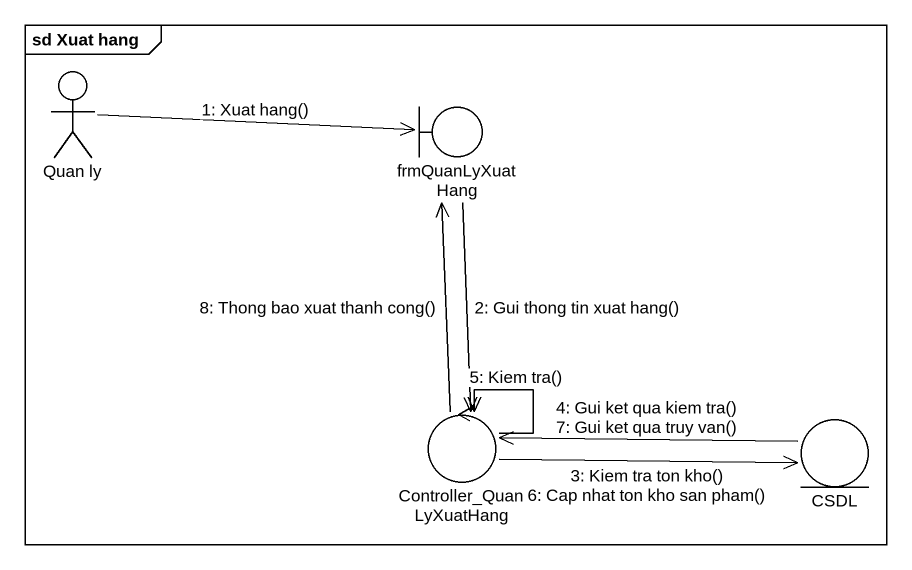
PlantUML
@startuml
mainframe sd Xuat hang
actor "Quan ly" as Quan_ly
boundary frmQuanLyXuatHang
control Controller_QuanLyXuatHang
entity CSDL
Quan_ly -right-> frmQuanLyXuatHang : 1: Xuat hang()
frmQuanLyXuatHang --> Controller_QuanLyXuatHang : 2: Gui thong tin xuat hang()
Controller_QuanLyXuatHang -right-> CSDL : 3: Kiem tra ton kho()\n6: Cap nhat ton kho san pham()
CSDL -left-> Controller_QuanLyXuatHang : 4: Gui ket qua kiem tra()\n7: Gui ket qua truy van()
Controller_QuanLyXuatHang --> Controller_QuanLyXuatHang : 5: Kiem tra()
Controller_QuanLyXuatHang -up-> frmQuanLyXuatHang : 8: Thong bao xuat thanh cong()
@enduml
